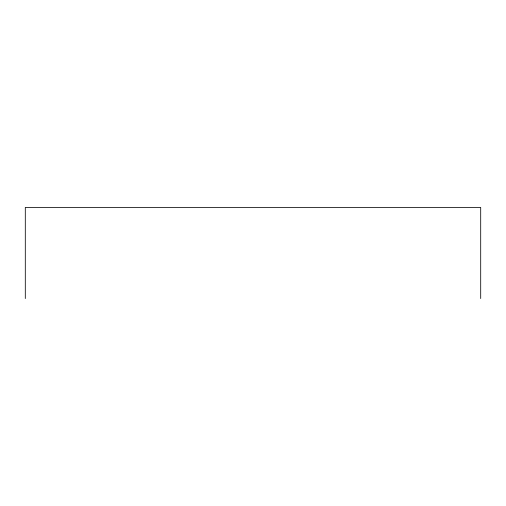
<?xml version="1.0" encoding="UTF-8"?>
<svg xmlns="http://www.w3.org/2000/svg" width="506" height="506" viewBox="0 0 506 506"><rect width="100%" height="100%" fill="white"/><g stroke="black" fill="none" stroke-linecap="round" stroke-linejoin="round"><path stroke-width="0.76" d="M480.7 298.553L480.7 207.447L25.3 207.447L25.3 298.553"/></g></svg>
